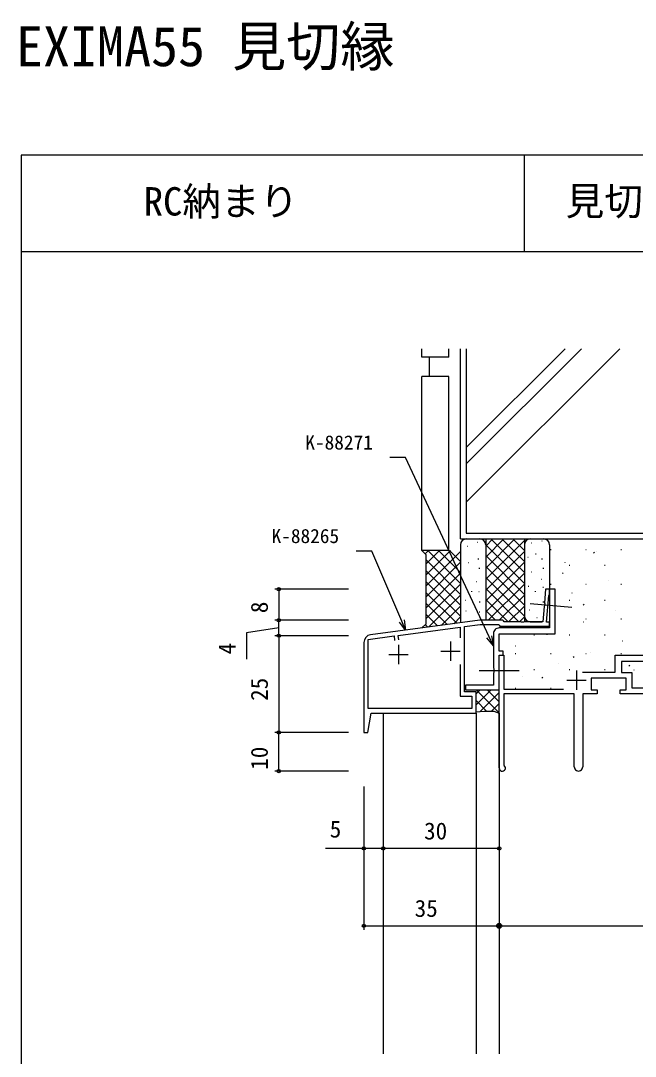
# Model space of a CAD drawing. Units: millimetres on the paper. Extents: x -437 to 438, y -233 to 230.
# Drawn here: x -437 to -278.2, y -37.4 to 230.3 of the extents above; entities that cross this region are included whole.
import ezdxf
from ezdxf.enums import TextEntityAlignment as Align

# ---------------------------------------------------------------- set-up
doc = ezdxf.new("R2010")
doc.units = ezdxf.units.MM
for name, color, linetype in [('0-1_USER1', 3, 'Continuous'), ('0-2_YKK_11', 7, 'Continuous'), ('0-3_YKK_11E', 7, 'Continuous'), ('0-4_YKK_12', 2, 'Continuous'), ('0-5_YKK_13', 4, 'Continuous'), ('0-6_YKK_D', 6, 'Continuous'), ('0-7_YKK_ZWAK', 7, 'Continuous'), ('0-8_YSS_K', 3, 'Continuous'), ('0-9_YSS_KE', 3, 'Continuous')]:
    doc.layers.add(name, color=color, linetype=linetype)
doc.styles.add('ＭＳ ゴシック', font='')
doc.styles.get('ＭＳ ゴシック').set_extended_font_data('MS Gothic')

msp = doc.modelspace()

# ---------------------------------------------------------------- linework, layer by layer
at = {"layer": '0-2_YKK_11'}
for p, q in [((-301.546, 79.573), (-301.594, 79.026)), ((-318.339, 75.31), (-346.604, 71.541)), ((-307.614, 74.79), (-307.798, 74.91)), ((-307.064, 74.79), (-307.614, 74.79)), ((-306.881, 74.91), (-307.064, 74.79)), ((-325.939, 69.81), (-325.939, 64.81)), ((-314.839, 71.81), (-314.839, 62.981)), ((-339.339, 68.953), (-339.339, 63.953)), ((-328.439, 67.31), (-323.439, 67.31)), ((-341.839, 66.453), (-336.839, 66.453)), ((-314.839, 62.981), (-314.697, 62.789)), ((-314.696, 61.831), (-314.839, 61.639)), ((-314.697, 62.789), (-314.697, 61.831))]:
    msp.add_line(p, q, dxfattribs=at)
for points in [[(-313.339, 71.81), (-298.839, 71.81), (-298.839, 83.31), (-300.339, 83.31), (-300.339, 73.31), (-313.339, 73.31)], [(-313.339, 74.01), (-313.139, 73.81), (-300.339, 73.81), (-300.339, 74.81), (-301.079, 74.81), (-300.474, 81.727), (-300.407, 81.86), (-300.339, 82.01), (-300.339, 83.31), (-301.339, 83.31), (-301.649, 79.766), (-301.546, 79.573)], [(-301.594, 79.026), (-301.729, 78.853), (-302.074, 74.91), (-306.881, 74.91)], [(-307.798, 74.91), (-312.039, 74.91), (-312.239, 75.11), (-312.439, 75.31), (-318.339, 75.31)], [(-348.339, 69.559), (-348.339, 46.31), (-347.339, 46.31), (-346.458, 51.31), (-319.339, 51.31), (-319.339, 56.81), (-322.339, 56.81), (-322.339, 73.667), (-318.266, 74.21), (-313.539, 74.21), (-313.339, 74.01)], [(-339.283, 70.194), (-339.442, 71.386), (-323.439, 73.52), (-323.439, 70.77)], [(-323.439, 63.85), (-323.439, 55.71), (-320.439, 55.71), (-320.439, 52.51), (-347.239, 52.51), (-347.239, 70.347), (-340.533, 71.241), (-340.374, 70.048)], [(-314.839, 61.639), (-314.839, 58.51), (-322.039, 58.51), (-322.039, 57.31), (-313.339, 57.31), (-313.339, 66.31), (-312.339, 66.31), (-312.339, 67.31), (-313.339, 67.31), (-313.339, 71.81)]]:
    msp.add_lwpolyline(points, dxfattribs=at)
for centre, radius, start in [((-313.339, 71.81), 1.5, 89.99998), ((-346.339, 69.559), 2, 97.59465)]:
    msp.add_arc(centre, radius, start, 180.00002, dxfattribs=at)
at = {"layer": '0-3_YKK_11E'}
for p, q in [((-293.339, 62.31), (-293.339, 57.31)), ((-295.839, 59.81), (-290.839, 59.81))]:
    msp.add_line(p, q, dxfattribs=at)
for points in [[(-313.339, 37.11), (-313.339, 66.31), (-312.139, 66.31), (-312.139, 57.51), (-296.738, 57.51)], [(-291.789, 61.91), (-283.339, 61.91), (-283.339, 66.31), (-274.339, 66.31), (-274.339, 65.31), (-275.552, 64.61), (-281.739, 64.61), (-281.739, 61.81), (-279.039, 61.81), (-279.039, 57.81), (-261.722, 57.81)], [(-255.739, 56.31), (-282.039, 56.31), (-282.039, 57.31), (-280.539, 57.31), (-280.539, 60.31), (-289.539, 60.31), (-289.539, 57.31), (-288.039, 57.31)], [(-293.939, 37.41), (-293.939, 56.31), (-312.139, 56.31), (-312.139, 37.958), (-312.03, 37.727)], [(-288.039, 57.31), (-288.039, 56.31), (-291.739, 56.31), (-291.739, 37.41)]]:
    msp.add_lwpolyline(points, dxfattribs=at)
for centre, radius, start, end in [((-312.539, 37.11), 0.8, 179.99998, 50.47879), ((-292.839, 37.41), 1.1, 179.99999, 0.00001)]:
    msp.add_arc(centre, radius, start, end, dxfattribs=at)
at = {"layer": '0-4_YKK_12'}
for p, q in [((-343.339, 51.31), (-343.339, -36.738)), ((-319.339, 51.31), (-319.339, -36.738)), ((-313.339, 51.31), (-313.339, -36.738))]:
    msp.add_line(p, q, dxfattribs=at)
at = {"layer": '0-5_YKK_13'}
for p, q in [((-305.341, 79.629), (-294.564, 78.687)), ((-318.536, 62.266), (-308.197, 62.266))]:
    msp.add_line(p, q, dxfattribs=at)
at = {"layer": '0-6_YKK_D'}
for p, q in [((-352.339, 83.31), (-371.339, 83.31)), ((-370.339, 83.31), (-370.339, 75.31)), ((-352.339, 75.31), (-371.339, 75.31)), ((-370.339, 71.31), (-370.339, 75.31)), ((-352.339, 71.31), (-371.339, 71.31)), ((-370.339, 71.31), (-370.339, 46.31)), ((-352.339, 46.31), (-371.339, 46.31)), ((-352.339, 46.31), (-371.339, 46.31)), ((-370.339, 36.31), (-370.339, 46.31)), ((-352.339, 36.31), (-371.339, 36.31)), ((-348.339, 32.31), (-348.339, 15.31)), ((-348.339, 32.31), (-348.339, -4.69)), ((-313.339, 16.31), (-343.339, 16.31)), ((-348.339, -3.69), (-313.339, -3.69)), ((-313.339, -3.69), (-213.339, -3.69))]:
    msp.add_line(p, q, dxfattribs=at)
for points in [[(-314.839, 68.69), (-315.918, 71.001), (-337.539, 117.328), (-341.589, 117.328)], [(-337.528, 72.751), (-338.531, 75.096), (-346.258, 93.145), (-350.308, 93.145)], [(-337.903, 75.365), (-337.528, 72.751), (-339.16, 74.827)], [(-370.339, 73.31), (-378.666, 72.049), (-378.666, 65.265)], [(-315.299, 71.29), (-314.839, 68.69), (-316.537, 70.712)], [(-343.339, 16.31), (-348.339, 16.31), (-358.217, 16.31)]]:
    msp.add_lwpolyline(points, dxfattribs=at)
for centre, radius in [((-370.339, 83.31), 0.425), ((-370.339, 75.31), 0.425), ((-370.339, 75.31), 0.425), ((-370.339, 71.31), 0.425), ((-370.339, 71.31), 0.425), ((-370.339, 46.31), 0.425), ((-370.339, 46.31), 0.425), ((-370.339, 36.31), 0.425), ((-348.339, 16.31), 0.425), ((-343.339, 16.31), 0.425), ((-343.339, 16.31), 0.425), ((-313.339, 16.31), 0.425), ((-348.339, -3.69), 0.425), ((-313.339, -3.69), 0.637), ((-313.339, -3.69), 0.425)]:
    msp.add_circle(centre, radius, dxfattribs=at)
at = {"layer": '0-7_YKK_ZWAK'}
for p, q in [((-436.9, 195.495), (-436.9, -233.005)), ((438.1, 195.495), (-436.9, 195.495)), ((-306.9, 195.495), (-306.9, 170.495)), ((438.1, 170.495), (-436.9, 170.495))]:
    msp.add_line(p, q, dxfattribs=at)
at = {"layer": '0-8_YSS_K'}
for p, q in [((-321.842, 145.495), (-321.842, 97.81)), ((-296.314, 145.495), (-321.842, 119.967)), ((-292.071, 145.495), (-321.842, 115.724)), ((-282.171, 145.495), (-321.842, 105.825)), ((-321.842, 97.81), (-174.842, 97.81)), ((-323.339, 94.81), (-323.339, 74.643)), ((-323.339, 94.81), (-323.339, 74.81)), ((-321.839, 96.31), (-318.339, 96.31)), ((-321.547, 94.476), (-321.447, 94.476)), ((-319.071, 95.495), (-318.971, 95.495)), ((-316.839, 96.31), (-316.839, 75.31)), ((-312.123, 96.31), (-316.839, 91.594)), ((-309.295, 96.31), (-316.839, 88.766)), ((-316.839, 96.31), (-316.839, 75.31)), ((-314.952, 96.31), (-316.839, 94.422)), ((-306.839, 95.937), (-316.839, 85.937)), ((-316.839, 94.825), (-306.839, 84.825)), ((-315.496, 96.31), (-306.839, 87.653)), ((-312.668, 96.31), (-306.839, 90.482)), ((-309.839, 96.31), (-306.839, 93.31)), ((-307.011, 96.31), (-306.839, 96.138)), ((-306.839, 96.31), (-306.839, 76.41)), ((-305.339, 96.31), (-301.839, 96.31)), ((-305.088, 95.35), (-304.988, 95.35)), ((-302.321, 95.786), (-302.221, 95.786)), ((-300.339, 94.81), (-300.339, 83.013)), ((-333.339, 93.31), (-332.339, 92.31)), ((-331.623, 93.31), (-332.481, 92.452)), ((-325.967, 93.31), (-332.339, 86.937)), ((-328.795, 93.31), (-332.339, 89.766)), ((-323.339, 93.109), (-332.339, 84.109)), ((-332.339, 92.31), (-332.339, 74.31)), ((-331.825, 93.31), (-323.339, 84.825)), ((-328.996, 93.31), (-323.339, 87.653)), ((-326.168, 93.31), (-323.339, 90.482)), ((-318.804, 91.226), (-318.804, 91.026)), ((-306.839, 93.109), (-316.839, 83.109)), ((-316.839, 91.996), (-306.839, 81.996)), ((-306.839, 93.31), (-306.839, 74.91)), ((-305.962, 91.565), (-305.862, 91.565)), ((-305.962, 91.565), (-305.862, 91.565)), ((-303.923, 92.439), (-303.823, 92.439)), ((-302.304, 91.226), (-302.304, 91.026)), ((-300.1, 93.62), (-299.95, 93.62)), ((-290.98, 93.62), (-290.83, 93.62)), ((-288.946, 92.759), (-288.696, 92.925)), ((-288.097, 93.172), (-288.068, 93.182)), ((-281.86, 93.62), (-281.71, 93.62)), ((-332.339, 90.996), (-323.339, 81.996)), ((-323.339, 90.28), (-332.339, 81.28)), ((-321.401, 90.255), (-321.301, 90.255)), ((-318.494, 88.824), (-318.494, 88.624)), ((-306.839, 90.28), (-316.839, 80.28)), ((-316.839, 89.168), (-306.839, 79.168)), ((-301.994, 88.824), (-301.994, 88.624)), ((-296.326, 90.258), (-296.298, 90.268)), ((-295.255, 89.495), (-295.105, 89.495)), ((-286.135, 89.495), (-285.985, 89.495)), ((-332.339, 88.168), (-323.339, 79.168)), ((-323.339, 87.452), (-332.339, 78.452)), ((-306.839, 87.452), (-316.839, 77.452)), ((-316.839, 86.339), (-306.839, 76.339)), ((-305.088, 87.781), (-304.988, 87.781)), ((-302.466, 85.889), (-302.366, 85.889)), ((-297.014, 87.419), (-296.764, 87.585)), ((-285.169, 85.686), (-285.141, 85.696)), ((-332.339, 85.339), (-323.339, 76.339)), ((-323.339, 84.623), (-332.339, 75.623)), ((-319.217, 85.306), (-319.117, 85.306)), ((-316.839, 83.511), (-308.238, 74.91)), ((-306.839, 84.623), (-316.153, 75.31)), ((-305.816, 84.142), (-305.716, 84.142)), ((-302.029, 83.851), (-301.929, 83.851)), ((-300.1, 84.65), (-299.95, 84.65)), ((-290.98, 84.65), (-290.83, 84.65)), ((-281.86, 84.65), (-281.71, 84.65)), ((-332.339, 82.511), (-324.338, 74.51)), ((-323.339, 81.795), (-331.591, 73.543)), ((-322.13, 80.503), (-322.03, 80.503)), ((-320.535, 82.837), (-320.535, 82.637)), ((-318.634, 82.686), (-318.534, 82.686)), ((-318.634, 82.686), (-318.534, 82.686)), ((-316.839, 80.683), (-311.067, 74.91)), ((-306.839, 81.795), (-313.324, 75.31)), ((-304.035, 82.837), (-304.035, 82.637)), ((-295.255, 80.525), (-295.105, 80.525)), ((-294.529, 82.372), (-294.501, 82.382)), ((-286.135, 80.525), (-285.985, 80.525)), ((-332.339, 79.683), (-326.834, 74.177)), ((-323.339, 78.967), (-328.328, 73.978)), ((-321.984, 77.737), (-321.884, 77.737)), ((-318.442, 80.125), (-318.442, 79.925)), ((-316.839, 77.854), (-314.295, 75.31)), ((-306.839, 78.967), (-310.896, 74.91)), ((-305.525, 78.028), (-305.425, 78.028)), ((-301.942, 80.125), (-301.942, 79.925)), ((-291.599, 79.25), (-291.349, 79.415)), ((-283.231, 77.85), (-283.203, 77.86)), ((-332.339, 76.854), (-329.33, 73.844)), ((-323.339, 76.138), (-325.064, 74.413)), ((-318.488, 77.446), (-318.388, 77.446)), ((-318.184, 75.417), (-318.184, 75.217)), ((-306.839, 76.138), (-308.068, 74.91)), ((-303.632, 75.991), (-303.532, 75.991)), ((-290.98, 75.68), (-290.83, 75.68)), ((-281.86, 75.68), (-281.71, 75.68)), ((-333.339, 73.31), (-332.339, 74.31)), ((-332.482, 74.168), (-331.825, 73.512)), ((-305.339, 74.91), (-302.298, 74.914)), ((-291.602, 74.886), (-291.573, 74.896)), ((-304.375, 71.555), (-304.225, 71.555)), ((-300.962, 71.571), (-300.934, 71.581)), ((-295.255, 71.555), (-295.105, 71.555)), ((-286.135, 71.555), (-285.985, 71.555)), ((-281.434, 69.963), (-281.406, 69.973)), ((-309.191, 68.657), (-309.163, 68.667)), ((-289.663, 67.049), (-289.635, 67.059)), ((-309.22, 66.71), (-309.07, 66.71)), ((-300.1, 66.71), (-299.95, 66.71)), ((-294.253, 65.74), (-294.002, 65.906)), ((-290.98, 66.71), (-290.83, 66.71)), ((-281.86, 66.71), (-281.71, 66.71)), ((-304.375, 62.585), (-304.225, 62.585)), ((-298.034, 64.085), (-298.006, 64.095)), ((-295.255, 62.585), (-295.105, 62.585)), ((-286.135, 62.585), (-285.985, 62.585)), ((-279.845, 63.523), (-279.594, 63.689)), ((-278.506, 62.477), (-278.478, 62.487)), ((-307.395, 60.77), (-307.366, 60.78)), ((-302.32, 60.4), (-302.07, 60.566)), ((-319.339, 53.428), (-315.457, 57.31)), ((-318.286, 57.31), (-319.339, 56.256)), ((-319.256, 57.31), (-313.339, 51.394)), ((-313.339, 56.599), (-318.221, 51.718)), ((-316.427, 57.31), (-313.339, 54.222)), ((-309.22, 57.74), (-309.07, 57.74)), ((-300.1, 57.74), (-299.95, 57.74)), ((-319.339, 54.565), (-316.604, 51.83)), ((-313.339, 53.771), (-315.27, 51.841)), ((-319.339, 51.737), (-319.224, 51.622))]:
    msp.add_line(p, q, dxfattribs=at)
msp.add_lwpolyline([(-319.339, 51.61), (-317.263, 51.792), (-314.719, 51.792), (-313.339, 51.31)], dxfattribs=at)
for centre, start, end in [((-321.839, 94.81), 90, 180), ((-318.339, 94.81), 0, 90), ((-305.339, 94.81), 90, 180), ((-301.839, 94.81), 0, 90), ((-305.339, 76.41), 180, 270)]:
    msp.add_arc(centre, 1.5, start, end, dxfattribs=at)
at = {"layer": '0-9_YSS_KE'}
for p, q in [((-333.339, 143.31), (-333.339, 145.495)), ((-326.339, 143.31), (-326.339, 145.495)), ((-323.342, 96.31), (-323.342, 145.495)), ((-326.339, 143.31), (-333.34, 143.31)), ((-331.339, 138.31), (-331.339, 143.31)), ((-326.339, 138.31), (-333.34, 138.31)), ((-333.339, 93.31), (-333.339, 138.31)), ((-326.339, 93.31), (-326.339, 138.31)), ((-323.342, 96.31), (-173.342, 96.31)), ((-326.339, 93.31), (-333.339, 93.31))]:
    msp.add_line(p, q, dxfattribs=at)

# ---------------------------------------------------------------- texts
at = {"layer": '0-1_USER1', "style": 'ＭＳ ゴシック'}
for s, height, p in [('EXIMA55 見切縁', 10.26, (-438.249, 215.433)), ('RC納まり', 7.331, (-405.239, 177.711)), ('見切縁３５', 7.331, (-296.175, 177.768))]:
    msp.add_text(s, height=height, dxfattribs=at).set_placement(p, align=Align.BOTTOM_LEFT)
at = {"layer": '0-6_YKK_D', "style": 'ＭＳ ゴシック'}
for s, height, p in [('K-88271', 3.666, (-363.467, 118.328)), ('K-88265', 3.666, (-372.186, 94.145)), ('5', 4.399, (-357.16, 17.81)), ('30', 4.399, (-332.771, 17.31)), ('35', 4.399, (-335.203, -2.69))]:
    msp.add_text(s, height=height, dxfattribs=at).set_placement(p, align=Align.BOTTOM_LEFT)
for s, p in [('8', (-371.839, 77.128)), ('4', (-380.166, 66.458)), ('25', (-371.839, 54.446)), ('10', (-371.839, 36.639))]:
    msp.add_text(s, height=4.399, rotation=90, dxfattribs=at).set_placement(p, align=Align.BOTTOM_LEFT)

doc.saveas('drawing.dxf')
